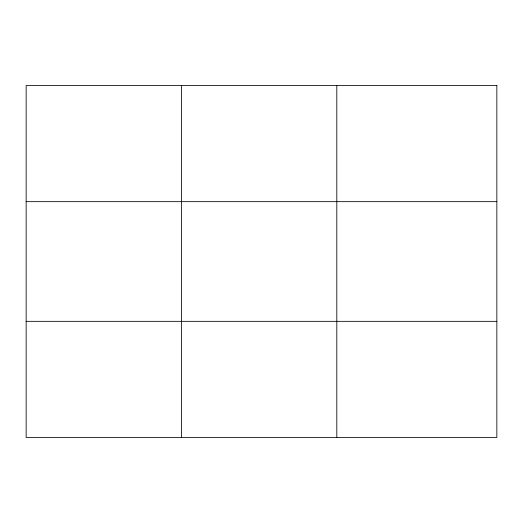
<?xml version="1.0" encoding="UTF-8"?>
<svg xmlns="http://www.w3.org/2000/svg" width="523" height="523" viewBox="0 0 523 523"><rect width="100%" height="100%" fill="white"/><g stroke="black" fill="none" stroke-linecap="round" stroke-linejoin="round"><path stroke-width="0.78" d="M181.481 437.49L181.481 85.511M336.812 437.49L336.812 85.511M26.15 201.662L496.85 201.662M26.15 321.338L496.85 321.338M496.85 85.511L496.85 437.49L26.15 437.49L26.15 85.511L496.85 85.511"/></g></svg>
